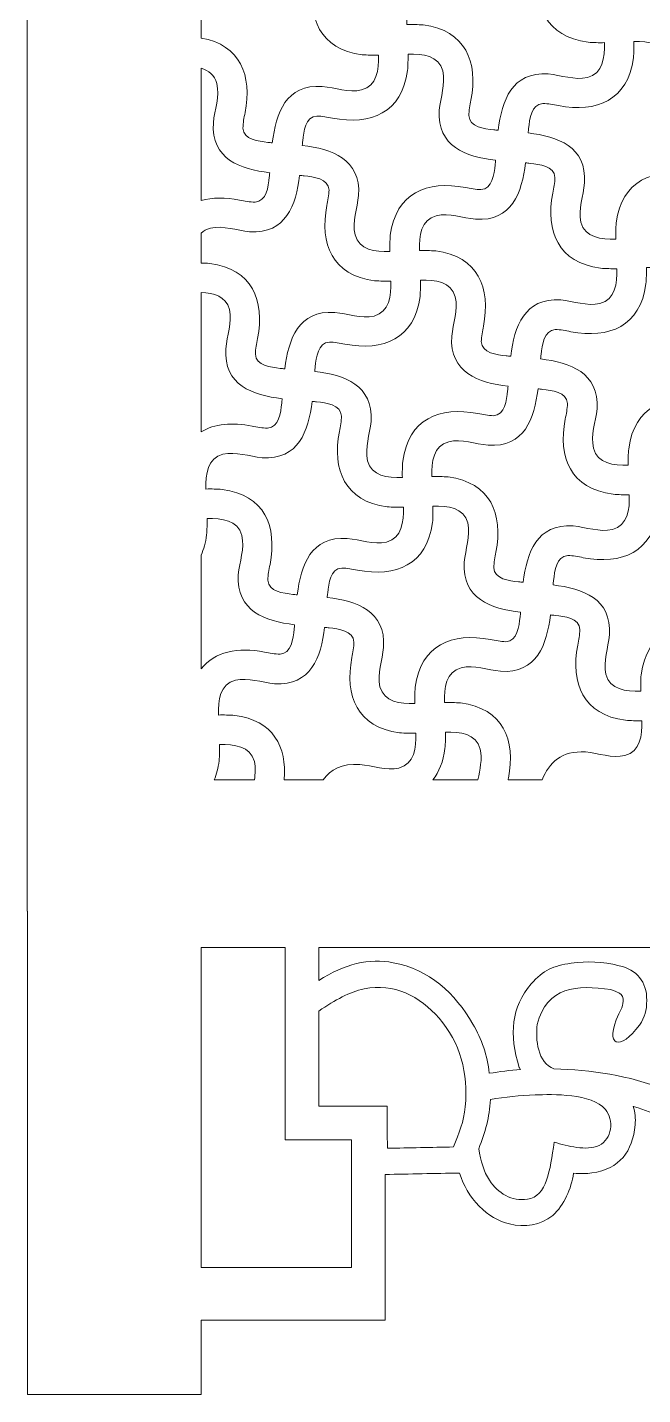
# Model space of a CAD drawing. Header units: centimetres. Extents: x -9.1 to 8.1, y -13.8 to 13.3.
# Drawn here: x 0.66 to 3.72, y -13.77 to -6.99 of the extents above; entities that cross this region are included whole.
import ezdxf

# ---------------------------------------------------------------- set-up
doc = ezdxf.new("R2010")
doc.units = ezdxf.units.CM
doc.header["$MEASUREMENT"] = 0
doc.layers.add('layer 1', color=7, linetype='Continuous')

msp = doc.modelspace()

# ---------------------------------------------------------------- linework, layer by layer
at = {"layer": 'layer 1', "color": 242, "lineweight": 9}
for points, knots in [([(8.05355, 13.32705), (5.59045, 13.32705), (3.12736, 13.32705), (0.66426, 13.32705), (0.66426, 13.32705), (0.66426, 5.09483), (0.66426, -3.13739), (0.66426, -11.36961), (0.66426, -11.36961), (0.66428, -11.36961), (0.6643, -11.36961), (0.66432, -11.36961), (0.66432, -11.36961), (0.66432, -12.16875), (0.66432, -12.96789), (0.66432, -13.76703), (0.66432, -13.76703), (0.95168, -13.76703), (1.23904, -13.76703), (1.5264, -13.76703), (1.5264, -13.76703), (1.5264, -13.64388), (1.5264, -13.52072), (1.5264, -13.39756), (1.5264, -13.39756), (1.83037, -13.39756), (2.13434, -13.39756), (2.4383, -13.39756), (2.4383, -13.39756), (2.4383, -13.15691), (2.4383, -12.91625), (2.4383, -12.67559), (2.4383, -12.67559), (2.56127, -12.67314), (2.68425, -12.67069), (2.80722, -12.66823), (2.80722, -12.66823), (2.82906, -12.7305), (2.85767, -12.78451), (2.90519, -12.83217), (2.90519, -12.83217), (2.95171, -12.87884), (2.99979, -12.90769), (3.05627, -12.92082), (3.05627, -12.92082), (3.13101, -12.9382), (3.20994, -12.93063), (3.26994, -12.87829), (3.26994, -12.87829), (3.328, -12.82762), (3.3615, -12.74648), (3.37354, -12.66908), (3.37354, -12.66908), (3.40789, -12.67255), (3.43711, -12.67175), (3.46467, -12.6678), (3.46467, -12.6678), (3.6022, -12.64812), (3.66716, -12.5611), (3.67877, -12.42988), (3.67877, -12.42988), (3.68161, -12.39772), (3.67935, -12.36598), (3.66914, -12.33803), (3.66914, -12.33803), (3.6713, -12.33857), (3.67346, -12.33911), (3.67562, -12.33965), (3.67562, -12.33965), (3.72415, -12.35643), (3.77268, -12.37321), (3.82121, -12.38999), (3.82121, -12.38999), (3.85033, -12.68736), (4.07996, -12.91889), (4.35894, -12.91889), (4.35894, -12.91889), (4.63791, -12.91889), (4.86755, -12.68736), (4.89667, -12.38999), (4.89667, -12.38999), (4.9452, -12.37321), (4.99373, -12.35643), (5.04226, -12.33965), (5.04226, -12.33965), (5.04442, -12.33911), (5.04658, -12.33857), (5.04874, -12.33803), (5.04874, -12.33803), (5.03852, -12.36598), (5.03626, -12.39772), (5.03911, -12.42988), (5.03911, -12.42988), (5.05072, -12.5611), (5.11567, -12.64812), (5.2532, -12.6678), (5.2532, -12.6678), (5.28076, -12.67175), (5.30998, -12.67255), (5.34433, -12.66908), (5.34433, -12.66908), (5.35637, -12.74648), (5.38987, -12.82762), (5.44794, -12.87829), (5.44794, -12.87829), (5.50794, -12.93063), (5.58687, -12.9382), (5.6616, -12.92082), (5.6616, -12.92082), (5.71808, -12.90769), (5.76616, -12.87884), (5.81269, -12.83217), (5.81269, -12.83217), (5.8602, -12.78451), (5.88881, -12.7305), (5.91065, -12.66823), (5.91065, -12.66823), (6.03363, -12.67069), (6.1566, -12.67314), (6.27958, -12.67559), (6.27958, -12.67559), (6.27958, -12.91625), (6.27958, -13.15691), (6.27958, -13.39756), (6.27958, -13.39756), (6.58354, -13.39756), (6.8875, -13.39756), (7.19147, -13.39756), (7.19147, -13.39756), (7.19147, -13.52072), (7.19147, -13.64388), (7.19147, -13.76703), (7.19147, -13.76703), (7.47883, -13.76703), (7.76619, -13.76703), (8.05355, -13.76703), (8.05355, -13.76703), (8.05355, -12.96789), (8.05355, -12.16875), (8.05355, -11.36961), (8.05355, -11.36961), (8.05355, -3.13739), (8.05355, 5.09483), (8.05355, 13.32705)], [0, 0, 0, 0, 0.027027, 0.027027, 0.027027, 0.027027, 0.0540541, 0.0540541, 0.0540541, 0.0540541, 0.0810811, 0.0810811, 0.0810811, 0.0810811, 0.1081081, 0.1081081, 0.1081081, 0.1081081, 0.1351351, 0.1351351, 0.1351351, 0.1351351, 0.1621622, 0.1621622, 0.1621622, 0.1621622, 0.1891892, 0.1891892, 0.1891892, 0.1891892, 0.2162162, 0.2162162, 0.2162162, 0.2162162, 0.2432432, 0.2432432, 0.2432432, 0.2432432, 0.2702703, 0.2702703, 0.2702703, 0.2702703, 0.2972973, 0.2972973, 0.2972973, 0.2972973, 0.3243243, 0.3243243, 0.3243243, 0.3243243, 0.3513514, 0.3513514, 0.3513514, 0.3513514, 0.3783784, 0.3783784, 0.3783784, 0.3783784, 0.4054054, 0.4054054, 0.4054054, 0.4054054, 0.4324324, 0.4324324, 0.4324324, 0.4324324, 0.4594595, 0.4594595, 0.4594595, 0.4594595, 0.4864865, 0.4864865, 0.4864865, 0.4864865, 0.5135135, 0.5135135, 0.5135135, 0.5135135, 0.5405405, 0.5405405, 0.5405405, 0.5405405, 0.5675676, 0.5675676, 0.5675676, 0.5675676, 0.5945946, 0.5945946, 0.5945946, 0.5945946, 0.6216216, 0.6216216, 0.6216216, 0.6216216, 0.6486486, 0.6486486, 0.6486486, 0.6486486, 0.6756757, 0.6756757, 0.6756757, 0.6756757, 0.7027027, 0.7027027, 0.7027027, 0.7027027, 0.7297297, 0.7297297, 0.7297297, 0.7297297, 0.7567568, 0.7567568, 0.7567568, 0.7567568, 0.7837838, 0.7837838, 0.7837838, 0.7837838, 0.8108108, 0.8108108, 0.8108108, 0.8108108, 0.8378378, 0.8378378, 0.8378378, 0.8378378, 0.8648649, 0.8648649, 0.8648649, 0.8648649, 0.8918919, 0.8918919, 0.8918919, 0.8918919, 0.9189189, 0.9189189, 0.9189189, 0.9189189, 0.9459459, 0.9459459, 0.9459459, 0.9459459, 1, 1, 1, 1]), ([(3.66734, -6.91286), (3.66565, -6.83998), (3.67458, -6.76037), (3.75119, -6.74008), (3.75119, -6.74008), (3.81569, -6.72594), (3.88162, -6.75148), (3.94581, -6.75793), (3.94581, -6.75793), (4.12715, -6.7688), (4.17555, -6.62568), (4.19382, -6.47838), (4.19382, -6.47838), (4.20141, -6.47907), (4.20891, -6.47982), (4.2163, -6.48063), (4.2163, -6.48063), (4.26202, -6.48597), (4.33689, -6.49375), (4.33957, -6.55105), (4.33957, -6.55105), (4.33928, -6.5771), (4.33394, -6.60257), (4.32899, -6.62805), (4.32899, -6.62805), (4.29237, -6.81809), (4.35556, -6.97328), (4.56574, -7.00067), (4.56574, -7.00067), (4.59284, -7.00301), (4.61974, -7.0033), (4.6467, -7.00286), (4.6467, -7.00286), (4.6484, -7.07574), (4.63946, -7.15535), (4.56285, -7.17563), (4.56285, -7.17563), (4.49836, -7.18978), (4.43243, -7.16424), (4.36822, -7.15778), (4.36822, -7.15778), (4.18688, -7.14692), (4.1385, -7.29003), (4.12021, -7.43734), (4.12021, -7.43734), (4.11263, -7.43665), (4.10513, -7.4359), (4.09774, -7.43508), (4.09774, -7.43508), (4.05202, -7.42975), (3.97716, -7.42198), (3.97447, -7.36467), (3.97447, -7.36467), (3.97475, -7.33863), (3.9801, -7.31316), (3.98505, -7.28767), (3.98505, -7.28767), (4.02168, -7.09763), (3.95847, -6.94244), (3.7483, -6.91504), (3.7483, -6.91504), (3.7212, -6.9127), (3.69429, -6.91242), (3.66734, -6.91286)], [0, 0, 0, 0, 0.0588235, 0.0588235, 0.0588235, 0.0588235, 0.1176471, 0.1176471, 0.1176471, 0.1176471, 0.1764706, 0.1764706, 0.1764706, 0.1764706, 0.2352941, 0.2352941, 0.2352941, 0.2352941, 0.2941176, 0.2941176, 0.2941176, 0.2941176, 0.3529412, 0.3529412, 0.3529412, 0.3529412, 0.4117647, 0.4117647, 0.4117647, 0.4117647, 0.4705882, 0.4705882, 0.4705882, 0.4705882, 0.5294118, 0.5294118, 0.5294118, 0.5294118, 0.5882353, 0.5882353, 0.5882353, 0.5882353, 0.6470588, 0.6470588, 0.6470588, 0.6470588, 0.7058824, 0.7058824, 0.7058824, 0.7058824, 0.7647059, 0.7647059, 0.7647059, 0.7647059, 0.8235294, 0.8235294, 0.8235294, 0.8235294, 0.8823529, 0.8823529, 0.8823529, 0.8823529, 1, 1, 1, 1]), ([(2.54692, -6.97475), (2.54522, -6.90185), (2.55416, -6.82225), (2.63077, -6.80196), (2.63077, -6.80196), (2.69528, -6.7878), (2.76121, -6.81336), (2.8254, -6.81982), (2.8254, -6.81982), (3.00674, -6.83068), (3.05514, -6.68757), (3.07342, -6.54024), (3.07342, -6.54024), (3.081, -6.54094), (3.0885, -6.54169), (3.09588, -6.54252), (3.09588, -6.54252), (3.1416, -6.54784), (3.21646, -6.55562), (3.21916, -6.61292), (3.21916, -6.61292), (3.21887, -6.63897), (3.21352, -6.66444), (3.20857, -6.68992), (3.20857, -6.68992), (3.17195, -6.87998), (3.23515, -7.03516), (3.44533, -7.06254), (3.44533, -7.06254), (3.47242, -7.06489), (3.49934, -7.06519), (3.52628, -7.06473), (3.52628, -7.06473), (3.52799, -7.13763), (3.51905, -7.21722), (3.44243, -7.23751), (3.44243, -7.23751), (3.37793, -7.25167), (3.312, -7.22613), (3.24781, -7.21966), (3.24781, -7.21966), (3.06647, -7.20879), (3.01808, -7.3519), (2.9998, -7.49923), (2.9998, -7.49923), (2.99221, -7.49853), (2.98471, -7.49778), (2.97732, -7.49695), (2.97732, -7.49695), (2.9316, -7.49163), (2.85674, -7.48385), (2.85404, -7.42655), (2.85404, -7.42655), (2.85435, -7.4005), (2.85968, -7.37503), (2.86463, -7.34955), (2.86463, -7.34955), (2.90126, -7.15951), (2.83806, -7.00431), (2.62787, -6.97693), (2.62787, -6.97693), (2.60078, -6.97459), (2.57388, -6.9743), (2.54692, -6.97475)], [0, 0, 0, 0, 0.0588235, 0.0588235, 0.0588235, 0.0588235, 0.1176471, 0.1176471, 0.1176471, 0.1176471, 0.1764706, 0.1764706, 0.1764706, 0.1764706, 0.2352941, 0.2352941, 0.2352941, 0.2352941, 0.2941176, 0.2941176, 0.2941176, 0.2941176, 0.3529412, 0.3529412, 0.3529412, 0.3529412, 0.4117647, 0.4117647, 0.4117647, 0.4117647, 0.4705882, 0.4705882, 0.4705882, 0.4705882, 0.5294118, 0.5294118, 0.5294118, 0.5294118, 0.5882353, 0.5882353, 0.5882353, 0.5882353, 0.6470588, 0.6470588, 0.6470588, 0.6470588, 0.7058824, 0.7058824, 0.7058824, 0.7058824, 0.7647059, 0.7647059, 0.7647059, 0.7647059, 0.8235294, 0.8235294, 0.8235294, 0.8235294, 0.8823529, 0.8823529, 0.8823529, 0.8823529, 1, 1, 1, 1]), ([(1.52635, -6.86112), (1.52635, -6.9213), (1.52635, -6.98149), (1.52635, -7.04167), (1.52635, -7.04167), (1.72141, -7.07572), (1.77972, -7.22719), (1.74422, -7.41142), (1.74422, -7.41142), (1.73927, -7.4369), (1.73393, -7.46239), (1.73363, -7.48842), (1.73363, -7.48842), (1.73633, -7.54573), (1.81119, -7.5535), (1.85691, -7.55884), (1.85691, -7.55884), (1.86429, -7.55965), (1.87179, -7.5604), (1.87938, -7.5611), (1.87938, -7.5611), (1.89765, -7.41378), (1.94605, -7.27067), (2.12739, -7.28154), (2.12739, -7.28154), (2.19158, -7.28799), (2.25751, -7.31353), (2.32202, -7.29938), (2.32202, -7.29938), (2.39863, -7.2791), (2.40757, -7.1995), (2.40587, -7.12661), (2.40587, -7.12661), (2.37892, -7.12706), (2.35201, -7.12677), (2.32492, -7.12442), (2.32492, -7.12442), (2.11473, -7.09704), (2.05153, -6.94185), (2.08816, -6.7518), (2.08816, -6.7518), (2.09311, -6.72631), (2.09845, -6.70084), (2.09875, -6.6748), (2.09875, -6.6748), (2.09606, -6.61751), (2.0212, -6.60972), (1.97547, -6.60439), (1.97547, -6.60439), (1.96809, -6.60357), (1.96058, -6.60282), (1.953, -6.60213), (1.953, -6.60213), (1.93472, -6.74944), (1.88633, -6.89256), (1.70498, -6.88169), (1.70498, -6.88169), (1.64609, -6.87577), (1.58573, -6.85377), (1.52635, -6.86112)], [0, 0, 0, 0, 0.0625, 0.0625, 0.0625, 0.0625, 0.125, 0.125, 0.125, 0.125, 0.1875, 0.1875, 0.1875, 0.1875, 0.25, 0.25, 0.25, 0.25, 0.3125, 0.3125, 0.3125, 0.3125, 0.375, 0.375, 0.375, 0.375, 0.4375, 0.4375, 0.4375, 0.4375, 0.5, 0.5, 0.5, 0.5, 0.5625, 0.5625, 0.5625, 0.5625, 0.625, 0.625, 0.625, 0.625, 0.6875, 0.6875, 0.6875, 0.6875, 0.75, 0.75, 0.75, 0.75, 0.8125, 0.8125, 0.8125, 0.8125, 0.875, 0.875, 0.875, 0.875, 1, 1, 1, 1]), ([(3.58276, -8.03869), (3.50987, -8.04039), (3.43026, -8.03145), (3.40997, -7.95484), (3.40997, -7.95484), (3.39582, -7.89033), (3.42137, -7.8244), (3.42783, -7.76021), (3.42783, -7.76021), (3.4387, -7.57886), (3.29558, -7.53047), (3.14827, -7.5122), (3.14827, -7.5122), (3.14895, -7.50461), (3.14971, -7.49711), (3.15053, -7.48972), (3.15053, -7.48972), (3.15585, -7.444), (3.16363, -7.36915), (3.22093, -7.36645), (3.22093, -7.36645), (3.24698, -7.36674), (3.27245, -7.37209), (3.29794, -7.37703), (3.29794, -7.37703), (3.48799, -7.41366), (3.64317, -7.35046), (3.67057, -7.14027), (3.67057, -7.14027), (3.67291, -7.11318), (3.6732, -7.08627), (3.67275, -7.05933), (3.67275, -7.05933), (3.74564, -7.05763), (3.82523, -7.06656), (3.84552, -7.14318), (3.84552, -7.14318), (3.85968, -7.20768), (3.83413, -7.27361), (3.82768, -7.3378), (3.82768, -7.3378), (3.81681, -7.51914), (3.95991, -7.56754), (4.10724, -7.58581), (4.10724, -7.58581), (4.10654, -7.5934), (4.10579, -7.6009), (4.10496, -7.60829), (4.10496, -7.60829), (4.09964, -7.65401), (4.09186, -7.72887), (4.03456, -7.73156), (4.03456, -7.73156), (4.00853, -7.73126), (3.98304, -7.72592), (3.95756, -7.72098), (3.95756, -7.72098), (3.76752, -7.68435), (3.61233, -7.74755), (3.58494, -7.95773), (3.58494, -7.95773), (3.5826, -7.98483), (3.58231, -8.01174), (3.58276, -8.03869)], [0, 0, 0, 0, 0.0588235, 0.0588235, 0.0588235, 0.0588235, 0.1176471, 0.1176471, 0.1176471, 0.1176471, 0.1764706, 0.1764706, 0.1764706, 0.1764706, 0.2352941, 0.2352941, 0.2352941, 0.2352941, 0.2941176, 0.2941176, 0.2941176, 0.2941176, 0.3529412, 0.3529412, 0.3529412, 0.3529412, 0.4117647, 0.4117647, 0.4117647, 0.4117647, 0.4705882, 0.4705882, 0.4705882, 0.4705882, 0.5294118, 0.5294118, 0.5294118, 0.5294118, 0.5882353, 0.5882353, 0.5882353, 0.5882353, 0.6470588, 0.6470588, 0.6470588, 0.6470588, 0.7058824, 0.7058824, 0.7058824, 0.7058824, 0.7647059, 0.7647059, 0.7647059, 0.7647059, 0.8235294, 0.8235294, 0.8235294, 0.8235294, 0.8823529, 0.8823529, 0.8823529, 0.8823529, 1, 1, 1, 1]), ([(2.46234, -8.10056), (2.38945, -8.10226), (2.30985, -8.09332), (2.28956, -8.01671), (2.28956, -8.01671), (2.27541, -7.95221), (2.30095, -7.88628), (2.30742, -7.82208), (2.30742, -7.82208), (2.31827, -7.64075), (2.17517, -7.59236), (2.02785, -7.57408), (2.02785, -7.57408), (2.02854, -7.56649), (2.02929, -7.55899), (2.03012, -7.5516), (2.03012, -7.5516), (2.03544, -7.50588), (2.04322, -7.43101), (2.10052, -7.42833), (2.10052, -7.42833), (2.12657, -7.42861), (2.15204, -7.43396), (2.17752, -7.43891), (2.17752, -7.43891), (2.36756, -7.47554), (2.52275, -7.41234), (2.55015, -7.20216), (2.55015, -7.20216), (2.55249, -7.17507), (2.55278, -7.14816), (2.55233, -7.12121), (2.55233, -7.12121), (2.62523, -7.11951), (2.70482, -7.12844), (2.7251, -7.20505), (2.7251, -7.20505), (2.73927, -7.26955), (2.71371, -7.33548), (2.70726, -7.39968), (2.70726, -7.39968), (2.69639, -7.58101), (2.8395, -7.62941), (2.98683, -7.64768), (2.98683, -7.64768), (2.98614, -7.65527), (2.98537, -7.66277), (2.98456, -7.67016), (2.98456, -7.67016), (2.97922, -7.71588), (2.97145, -7.79075), (2.91415, -7.79343), (2.91415, -7.79343), (2.88811, -7.79315), (2.86263, -7.7878), (2.83714, -7.78286), (2.83714, -7.78286), (2.6471, -7.74624), (2.49191, -7.80942), (2.46452, -8.0196), (2.46452, -8.0196), (2.46218, -8.0467), (2.46189, -8.07361), (2.46234, -8.10056)], [0, 0, 0, 0, 0.0588235, 0.0588235, 0.0588235, 0.0588235, 0.1176471, 0.1176471, 0.1176471, 0.1176471, 0.1764706, 0.1764706, 0.1764706, 0.1764706, 0.2352941, 0.2352941, 0.2352941, 0.2352941, 0.2941176, 0.2941176, 0.2941176, 0.2941176, 0.3529412, 0.3529412, 0.3529412, 0.3529412, 0.4117647, 0.4117647, 0.4117647, 0.4117647, 0.4705882, 0.4705882, 0.4705882, 0.4705882, 0.5294118, 0.5294118, 0.5294118, 0.5294118, 0.5882353, 0.5882353, 0.5882353, 0.5882353, 0.6470588, 0.6470588, 0.6470588, 0.6470588, 0.7058824, 0.7058824, 0.7058824, 0.7058824, 0.7647059, 0.7647059, 0.7647059, 0.7647059, 0.8235294, 0.8235294, 0.8235294, 0.8235294, 0.8823529, 0.8823529, 0.8823529, 0.8823529, 1, 1, 1, 1]), ([(1.52635, -7.19186), (1.52635, -7.41026), (1.52635, -7.62865), (1.52635, -7.84704), (1.52635, -7.84704), (1.58207, -7.83131), (1.64705, -7.8313), (1.71673, -7.84473), (1.71673, -7.84473), (1.74221, -7.84967), (1.76768, -7.85502), (1.79374, -7.85532), (1.79374, -7.85532), (1.85103, -7.85261), (1.85882, -7.77777), (1.86414, -7.73204), (1.86414, -7.73204), (1.86496, -7.72466), (1.86571, -7.71716), (1.86641, -7.70956), (1.86641, -7.70956), (1.7191, -7.69129), (1.57599, -7.6429), (1.58684, -7.46156), (1.58684, -7.46156), (1.59329, -7.39736), (1.61884, -7.33144), (1.6047, -7.26692), (1.6047, -7.26692), (1.59333, -7.22401), (1.56334, -7.20232), (1.52635, -7.19186)], [0, 0, 0, 0, 0.1111111, 0.1111111, 0.1111111, 0.1111111, 0.2222222, 0.2222222, 0.2222222, 0.2222222, 0.3333333, 0.3333333, 0.3333333, 0.3333333, 0.4444444, 0.4444444, 0.4444444, 0.4444444, 0.5555556, 0.5555556, 0.5555556, 0.5555556, 0.6666667, 0.6666667, 0.6666667, 0.6666667, 0.7777778, 0.7777778, 0.7777778, 0.7777778, 1, 1, 1, 1]), ([(1.52635, -8.0098), (1.52635, -8.05887), (1.52635, -8.10795), (1.52635, -8.15703), (1.52635, -8.15703), (1.54065, -8.15731), (1.55496, -8.15798), (1.56934, -8.15922), (1.56934, -8.15922), (1.77952, -8.1866), (1.84272, -8.34179), (1.80609, -8.53184), (1.80609, -8.53184), (1.80114, -8.55732), (1.79581, -8.5828), (1.79551, -8.60884), (1.79551, -8.60884), (1.7982, -8.66614), (1.87306, -8.67392), (1.91878, -8.67924), (1.91878, -8.67924), (1.92617, -8.68007), (1.93367, -8.68082), (1.94126, -8.68152), (1.94126, -8.68152), (1.95954, -8.53419), (2.00793, -8.39108), (2.18927, -8.40194), (2.18927, -8.40194), (2.25347, -8.4084), (2.31939, -8.43396), (2.38389, -8.4198), (2.38389, -8.4198), (2.4605, -8.39951), (2.46943, -8.31992), (2.46774, -8.24702), (2.46774, -8.24702), (2.44079, -8.24748), (2.41388, -8.24717), (2.3868, -8.24483), (2.3868, -8.24483), (2.17661, -8.21745), (2.1134, -8.06227), (2.15003, -7.87221), (2.15003, -7.87221), (2.15498, -7.84673), (2.16033, -7.82126), (2.16063, -7.79521), (2.16063, -7.79521), (2.15792, -7.73791), (2.08307, -7.73013), (2.03736, -7.72481), (2.03736, -7.72481), (2.02995, -7.72398), (2.02247, -7.72323), (2.01488, -7.72253), (2.01488, -7.72253), (1.99659, -7.86986), (1.94821, -8.01297), (1.76686, -8.00211), (1.76686, -8.00211), (1.70267, -7.99565), (1.63673, -7.9701), (1.57224, -7.98425), (1.57224, -7.98425), (1.55296, -7.98936), (1.53796, -7.99821), (1.52635, -8.0098)], [0, 0, 0, 0, 0.0555556, 0.0555556, 0.0555556, 0.0555556, 0.1111111, 0.1111111, 0.1111111, 0.1111111, 0.1666667, 0.1666667, 0.1666667, 0.1666667, 0.2222222, 0.2222222, 0.2222222, 0.2222222, 0.2777778, 0.2777778, 0.2777778, 0.2777778, 0.3333333, 0.3333333, 0.3333333, 0.3333333, 0.3888889, 0.3888889, 0.3888889, 0.3888889, 0.4444444, 0.4444444, 0.4444444, 0.4444444, 0.5, 0.5, 0.5, 0.5, 0.5555556, 0.5555556, 0.5555556, 0.5555556, 0.6111111, 0.6111111, 0.6111111, 0.6111111, 0.6666667, 0.6666667, 0.6666667, 0.6666667, 0.7222222, 0.7222222, 0.7222222, 0.7222222, 0.7777778, 0.7777778, 0.7777778, 0.7777778, 0.8333333, 0.8333333, 0.8333333, 0.8333333, 0.8888889, 0.8888889, 0.8888889, 0.8888889, 1, 1, 1, 1]), ([(2.60881, -8.09516), (2.60711, -8.02227), (2.61605, -7.94266), (2.69265, -7.92238), (2.69265, -7.92238), (2.75716, -7.90823), (2.82308, -7.93377), (2.88728, -7.94022), (2.88728, -7.94022), (3.06862, -7.95109), (3.11701, -7.80798), (3.13529, -7.66066), (3.13529, -7.66066), (3.14288, -7.66136), (3.15038, -7.66211), (3.15776, -7.66294), (3.15776, -7.66294), (3.20349, -7.66826), (3.27835, -7.67603), (3.28104, -7.73334), (3.28104, -7.73334), (3.28074, -7.75938), (3.27539, -7.78486), (3.27045, -7.81034), (3.27045, -7.81034), (3.23382, -8.00038), (3.29702, -8.15557), (3.50721, -8.18296), (3.50721, -8.18296), (3.5343, -8.1853), (3.56121, -8.1856), (3.58817, -8.18515), (3.58817, -8.18515), (3.58986, -8.25804), (3.58092, -8.33764), (3.50431, -8.35792), (3.50431, -8.35792), (3.4398, -8.37207), (3.37387, -8.34653), (3.30968, -8.34007), (3.30968, -8.34007), (3.12834, -8.32921), (3.07996, -8.47232), (3.06167, -8.61964), (3.06167, -8.61964), (3.05408, -8.61894), (3.04658, -8.61819), (3.0392, -8.61737), (3.0392, -8.61737), (2.99348, -8.61204), (2.91862, -8.60427), (2.91592, -8.54696), (2.91592, -8.54696), (2.91622, -8.52092), (2.92156, -8.49545), (2.9265, -8.46996), (2.9265, -8.46996), (2.96313, -8.27992), (2.89993, -8.12473), (2.68975, -8.09734), (2.68975, -8.09734), (2.66266, -8.09499), (2.63576, -8.0947), (2.60881, -8.09516)], [0, 0, 0, 0, 0.0588235, 0.0588235, 0.0588235, 0.0588235, 0.1176471, 0.1176471, 0.1176471, 0.1176471, 0.1764706, 0.1764706, 0.1764706, 0.1764706, 0.2352941, 0.2352941, 0.2352941, 0.2352941, 0.2941176, 0.2941176, 0.2941176, 0.2941176, 0.3529412, 0.3529412, 0.3529412, 0.3529412, 0.4117647, 0.4117647, 0.4117647, 0.4117647, 0.4705882, 0.4705882, 0.4705882, 0.4705882, 0.5294118, 0.5294118, 0.5294118, 0.5294118, 0.5882353, 0.5882353, 0.5882353, 0.5882353, 0.6470588, 0.6470588, 0.6470588, 0.6470588, 0.7058824, 0.7058824, 0.7058824, 0.7058824, 0.7647059, 0.7647059, 0.7647059, 0.7647059, 0.8235294, 0.8235294, 0.8235294, 0.8235294, 0.8823529, 0.8823529, 0.8823529, 0.8823529, 1, 1, 1, 1]), ([(3.73462, -8.17974), (3.80751, -8.17805), (3.88711, -8.18698), (3.90741, -8.26359), (3.90741, -8.26359), (3.92156, -8.3281), (3.89601, -8.39403), (3.88955, -8.45822), (3.88955, -8.45822), (3.87869, -8.63956), (4.0218, -8.68794), (4.16912, -8.70623), (4.16912, -8.70623), (4.16841, -8.71381), (4.16768, -8.72132), (4.16685, -8.7287), (4.16685, -8.7287), (4.16153, -8.77442), (4.15374, -8.84928), (4.09645, -8.85198), (4.09645, -8.85198), (4.07039, -8.85167), (4.04492, -8.84634), (4.01945, -8.84139), (4.01945, -8.84139), (3.82939, -8.80477), (3.6742, -8.86797), (3.64681, -9.07814), (3.64681, -9.07814), (3.64447, -9.10523), (3.64418, -9.13214), (3.64463, -9.1591), (3.64463, -9.1591), (3.57175, -9.16079), (3.49213, -9.15185), (3.47185, -9.07524), (3.47185, -9.07524), (3.4577, -9.01075), (3.48324, -8.94482), (3.48971, -8.88063), (3.48971, -8.88063), (3.50056, -8.69928), (3.35746, -8.6509), (3.21014, -8.63262), (3.21014, -8.63262), (3.21083, -8.62503), (3.21158, -8.61753), (3.21241, -8.61014), (3.21241, -8.61014), (3.21773, -8.56442), (3.22551, -8.48955), (3.28281, -8.48686), (3.28281, -8.48686), (3.30886, -8.48716), (3.33433, -8.4925), (3.35981, -8.49745), (3.35981, -8.49745), (3.54986, -8.53408), (3.70504, -8.47088), (3.73244, -8.26069), (3.73244, -8.26069), (3.73478, -8.2336), (3.73507, -8.2067), (3.73462, -8.17974)], [0, 0, 0, 0, 0.0588235, 0.0588235, 0.0588235, 0.0588235, 0.1176471, 0.1176471, 0.1176471, 0.1176471, 0.1764706, 0.1764706, 0.1764706, 0.1764706, 0.2352941, 0.2352941, 0.2352941, 0.2352941, 0.2941176, 0.2941176, 0.2941176, 0.2941176, 0.3529412, 0.3529412, 0.3529412, 0.3529412, 0.4117647, 0.4117647, 0.4117647, 0.4117647, 0.4705882, 0.4705882, 0.4705882, 0.4705882, 0.5294118, 0.5294118, 0.5294118, 0.5294118, 0.5882353, 0.5882353, 0.5882353, 0.5882353, 0.6470588, 0.6470588, 0.6470588, 0.6470588, 0.7058824, 0.7058824, 0.7058824, 0.7058824, 0.7647059, 0.7647059, 0.7647059, 0.7647059, 0.8235294, 0.8235294, 0.8235294, 0.8235294, 0.8823529, 0.8823529, 0.8823529, 0.8823529, 1, 1, 1, 1]), ([(2.52423, -9.22098), (2.45132, -9.22268), (2.37172, -9.21374), (2.35145, -9.13713), (2.35145, -9.13713), (2.33728, -9.07262), (2.36283, -9.0067), (2.36929, -8.9425), (2.36929, -8.9425), (2.38015, -8.76115), (2.23704, -8.71277), (2.08972, -8.69449), (2.08972, -8.69449), (2.09041, -8.6869), (2.09118, -8.6794), (2.09199, -8.67201), (2.09199, -8.67201), (2.09731, -8.62629), (2.10509, -8.55143), (2.16241, -8.54874), (2.16241, -8.54874), (2.18844, -8.54903), (2.21391, -8.55438), (2.23941, -8.55932), (2.23941, -8.55932), (2.42944, -8.59595), (2.58463, -8.53275), (2.61203, -8.32257), (2.61203, -8.32257), (2.61437, -8.29547), (2.61466, -8.26858), (2.61421, -8.24161), (2.61421, -8.24161), (2.6871, -8.23992), (2.76669, -8.24885), (2.78699, -8.32547), (2.78699, -8.32547), (2.80114, -8.38997), (2.77558, -8.4559), (2.76913, -8.52009), (2.76913, -8.52009), (2.75826, -8.70143), (2.90138, -8.74983), (3.0487, -8.7681), (3.0487, -8.7681), (3.048, -8.77569), (3.04726, -8.78319), (3.04643, -8.79058), (3.04643, -8.79058), (3.04111, -8.8363), (3.03332, -8.91117), (2.97603, -8.91385), (2.97603, -8.91385), (2.94997, -8.91355), (2.9245, -8.90821), (2.89903, -8.90327), (2.89903, -8.90327), (2.70898, -8.86664), (2.55378, -8.92984), (2.5264, -9.14002), (2.5264, -9.14002), (2.52406, -9.1671), (2.52377, -9.19402), (2.52423, -9.22098)], [0, 0, 0, 0, 0.0588235, 0.0588235, 0.0588235, 0.0588235, 0.1176471, 0.1176471, 0.1176471, 0.1176471, 0.1764706, 0.1764706, 0.1764706, 0.1764706, 0.2352941, 0.2352941, 0.2352941, 0.2352941, 0.2941176, 0.2941176, 0.2941176, 0.2941176, 0.3529412, 0.3529412, 0.3529412, 0.3529412, 0.4117647, 0.4117647, 0.4117647, 0.4117647, 0.4705882, 0.4705882, 0.4705882, 0.4705882, 0.5294118, 0.5294118, 0.5294118, 0.5294118, 0.5882353, 0.5882353, 0.5882353, 0.5882353, 0.6470588, 0.6470588, 0.6470588, 0.6470588, 0.7058824, 0.7058824, 0.7058824, 0.7058824, 0.7647059, 0.7647059, 0.7647059, 0.7647059, 0.8235294, 0.8235294, 0.8235294, 0.8235294, 0.8823529, 0.8823529, 0.8823529, 0.8823529, 1, 1, 1, 1]), ([(1.52635, -8.30363), (1.52635, -8.53372), (1.52635, -8.76379), (1.52635, -8.99388), (1.52635, -8.99388), (1.59293, -8.95383), (1.68118, -8.94637), (1.77861, -8.96515), (1.77861, -8.96515), (1.80409, -8.97009), (1.82957, -8.97543), (1.85562, -8.97572), (1.85562, -8.97572), (1.91291, -8.97304), (1.9207, -8.89818), (1.92602, -8.85245), (1.92602, -8.85245), (1.92684, -8.84506), (1.92758, -8.83756), (1.92828, -8.82999), (1.92828, -8.82999), (1.78097, -8.8117), (1.63785, -8.76332), (1.64872, -8.58196), (1.64872, -8.58196), (1.65518, -8.51777), (1.68073, -8.45184), (1.66658, -8.38734), (1.66658, -8.38734), (1.64928, -8.32206), (1.58892, -8.30592), (1.52635, -8.30363)], [0, 0, 0, 0, 0.1111111, 0.1111111, 0.1111111, 0.1111111, 0.2222222, 0.2222222, 0.2222222, 0.2222222, 0.3333333, 0.3333333, 0.3333333, 0.3333333, 0.4444444, 0.4444444, 0.4444444, 0.4444444, 0.5555556, 0.5555556, 0.5555556, 0.5555556, 0.6666667, 0.6666667, 0.6666667, 0.6666667, 0.7777778, 0.7777778, 0.7777778, 0.7777778, 1, 1, 1, 1]), ([(3.65004, -9.30555), (3.65173, -9.37845), (3.64279, -9.45805), (3.56619, -9.47834), (3.56619, -9.47834), (3.50169, -9.49249), (3.43576, -9.46694), (3.37156, -9.46048), (3.37156, -9.46048), (3.19022, -9.44963), (3.14183, -9.59273), (3.12355, -9.74005), (3.12355, -9.74005), (3.11597, -9.73936), (3.10847, -9.73861), (3.10108, -9.73778), (3.10108, -9.73778), (3.05535, -9.73246), (2.98049, -9.72468), (2.9778, -9.66738), (2.9778, -9.66738), (2.9781, -9.64133), (2.98343, -9.61586), (2.98838, -9.59038), (2.98838, -9.59038), (3.02501, -9.40032), (2.96182, -9.24515), (2.75163, -9.21775), (2.75163, -9.21775), (2.72454, -9.2154), (2.69763, -9.21512), (2.67068, -9.21557), (2.67068, -9.21557), (2.66898, -9.14267), (2.67792, -9.06308), (2.75453, -9.04278), (2.75453, -9.04278), (2.81902, -9.02864), (2.88496, -9.05419), (2.94915, -9.06064), (2.94915, -9.06064), (3.1305, -9.07151), (3.1789, -8.92839), (3.19717, -8.78109), (3.19717, -8.78109), (3.20476, -8.78177), (3.21226, -8.78253), (3.21964, -8.78335), (3.21964, -8.78335), (3.26536, -8.78867), (3.34022, -8.79645), (3.34292, -8.85375), (3.34292, -8.85375), (3.34262, -8.87979), (3.33727, -8.90527), (3.33232, -8.93075), (3.33232, -8.93075), (3.29569, -9.1208), (3.3589, -9.27599), (3.56909, -9.30337), (3.56909, -9.30337), (3.59617, -9.30572), (3.62308, -9.306), (3.65004, -9.30555)], [0, 0, 0, 0, 0.0588235, 0.0588235, 0.0588235, 0.0588235, 0.1176471, 0.1176471, 0.1176471, 0.1176471, 0.1764706, 0.1764706, 0.1764706, 0.1764706, 0.2352941, 0.2352941, 0.2352941, 0.2352941, 0.2941176, 0.2941176, 0.2941176, 0.2941176, 0.3529412, 0.3529412, 0.3529412, 0.3529412, 0.4117647, 0.4117647, 0.4117647, 0.4117647, 0.4705882, 0.4705882, 0.4705882, 0.4705882, 0.5294118, 0.5294118, 0.5294118, 0.5294118, 0.5882353, 0.5882353, 0.5882353, 0.5882353, 0.6470588, 0.6470588, 0.6470588, 0.6470588, 0.7058824, 0.7058824, 0.7058824, 0.7058824, 0.7647059, 0.7647059, 0.7647059, 0.7647059, 0.8235294, 0.8235294, 0.8235294, 0.8235294, 0.8823529, 0.8823529, 0.8823529, 0.8823529, 1, 1, 1, 1]), ([(2.52963, -9.36743), (2.53133, -9.44032), (2.52238, -9.51993), (2.44578, -9.54021), (2.44578, -9.54021), (2.38127, -9.55438), (2.31534, -9.52882), (2.25114, -9.52236), (2.25114, -9.52236), (2.0698, -9.5115), (2.02141, -9.65461), (2.00313, -9.80193), (2.00313, -9.80193), (1.99556, -9.80123), (1.98805, -9.80048), (1.98067, -9.79966), (1.98067, -9.79966), (1.93493, -9.79433), (1.86007, -9.78656), (1.85738, -9.72925), (1.85738, -9.72925), (1.85768, -9.70321), (1.86302, -9.67774), (1.86796, -9.65225), (1.86796, -9.65225), (1.90459, -9.4622), (1.8414, -9.30702), (1.63121, -9.27963), (1.63121, -9.27963), (1.60413, -9.27729), (1.57721, -9.27699), (1.55027, -9.27745), (1.55027, -9.27745), (1.54856, -9.20456), (1.5575, -9.12495), (1.6341, -9.10467), (1.6341, -9.10467), (1.69862, -9.09052), (1.76454, -9.11606), (1.82874, -9.12252), (1.82874, -9.12252), (2.01008, -9.13338), (2.05847, -8.99027), (2.07675, -8.84295), (2.07675, -8.84295), (2.08433, -8.84365), (2.09184, -8.8444), (2.09923, -8.84523), (2.09923, -8.84523), (2.14495, -8.85055), (2.21981, -8.85832), (2.2225, -8.91563), (2.2225, -8.91563), (2.2222, -8.94167), (2.21687, -8.96714), (2.21192, -8.99263), (2.21192, -8.99263), (2.17529, -9.18268), (2.23848, -9.33786), (2.44867, -9.36525), (2.44867, -9.36525), (2.47576, -9.36759), (2.50267, -9.36789), (2.52963, -9.36743)], [0, 0, 0, 0, 0.0588235, 0.0588235, 0.0588235, 0.0588235, 0.1176471, 0.1176471, 0.1176471, 0.1176471, 0.1764706, 0.1764706, 0.1764706, 0.1764706, 0.2352941, 0.2352941, 0.2352941, 0.2352941, 0.2941176, 0.2941176, 0.2941176, 0.2941176, 0.3529412, 0.3529412, 0.3529412, 0.3529412, 0.4117647, 0.4117647, 0.4117647, 0.4117647, 0.4705882, 0.4705882, 0.4705882, 0.4705882, 0.5294118, 0.5294118, 0.5294118, 0.5294118, 0.5882353, 0.5882353, 0.5882353, 0.5882353, 0.6470588, 0.6470588, 0.6470588, 0.6470588, 0.7058824, 0.7058824, 0.7058824, 0.7058824, 0.7647059, 0.7647059, 0.7647059, 0.7647059, 0.8235294, 0.8235294, 0.8235294, 0.8235294, 0.8823529, 0.8823529, 0.8823529, 0.8823529, 1, 1, 1, 1]), ([(4.23099, -9.82664), (4.2303, -9.83423), (4.22955, -9.84173), (4.22872, -9.84911), (4.22872, -9.84911), (4.2234, -9.89484), (4.21561, -9.9697), (4.15832, -9.97239), (4.15832, -9.97239), (4.13227, -9.97209), (4.1068, -9.96676), (4.08132, -9.96181), (4.08132, -9.96181), (3.89127, -9.92518), (3.73607, -9.98838), (3.70869, -10.19856), (3.70869, -10.19856), (3.70635, -10.22566), (3.70606, -10.25256), (3.70652, -10.27951), (3.70652, -10.27951), (3.63363, -10.28121), (3.55401, -10.27227), (3.53373, -10.19566), (3.53373, -10.19566), (3.51957, -10.13116), (3.54512, -10.06523), (3.55158, -10.00104), (3.55158, -10.00104), (3.56245, -9.81969), (3.41933, -9.7713), (3.27201, -9.75302), (3.27201, -9.75302), (3.27272, -9.74543), (3.27347, -9.73794), (3.27428, -9.73054), (3.27428, -9.73054), (3.27962, -9.68482), (3.28739, -9.60998), (3.34469, -9.60727), (3.34469, -9.60727), (3.37073, -9.60757), (3.39621, -9.61292), (3.4217, -9.61787), (3.4217, -9.61787), (3.61174, -9.65448), (3.76693, -9.59129), (3.79432, -9.3811), (3.79432, -9.3811), (3.79666, -9.35402), (3.79696, -9.32711), (3.79649, -9.30016), (3.79649, -9.30016), (3.86939, -9.29847), (3.94899, -9.30739), (3.96928, -9.38399), (3.96928, -9.38399), (3.98343, -9.44851), (3.95789, -9.51443), (3.95142, -9.57863), (3.95142, -9.57863), (3.94057, -9.75997), (4.08367, -9.80836), (4.23099, -9.82664)], [0, 0, 0, 0, 0.0588235, 0.0588235, 0.0588235, 0.0588235, 0.1176471, 0.1176471, 0.1176471, 0.1176471, 0.1764706, 0.1764706, 0.1764706, 0.1764706, 0.2352941, 0.2352941, 0.2352941, 0.2352941, 0.2941176, 0.2941176, 0.2941176, 0.2941176, 0.3529412, 0.3529412, 0.3529412, 0.3529412, 0.4117647, 0.4117647, 0.4117647, 0.4117647, 0.4705882, 0.4705882, 0.4705882, 0.4705882, 0.5294118, 0.5294118, 0.5294118, 0.5294118, 0.5882353, 0.5882353, 0.5882353, 0.5882353, 0.6470588, 0.6470588, 0.6470588, 0.6470588, 0.7058824, 0.7058824, 0.7058824, 0.7058824, 0.7647059, 0.7647059, 0.7647059, 0.7647059, 0.8235294, 0.8235294, 0.8235294, 0.8235294, 0.8823529, 0.8823529, 0.8823529, 0.8823529, 1, 1, 1, 1]), ([(2.58609, -10.34139), (2.5132, -10.34308), (2.43361, -10.33415), (2.41331, -10.25754), (2.41331, -10.25754), (2.39916, -10.19304), (2.4247, -10.12711), (2.43116, -10.06292), (2.43116, -10.06292), (2.44203, -9.88157), (2.29891, -9.83319), (2.1516, -9.81491), (2.1516, -9.81491), (2.1523, -9.80732), (2.15305, -9.79982), (2.15388, -9.79243), (2.15388, -9.79243), (2.1592, -9.74671), (2.16698, -9.67185), (2.22428, -9.66916), (2.22428, -9.66916), (2.25031, -9.66945), (2.2758, -9.67479), (2.30128, -9.67973), (2.30128, -9.67973), (2.49132, -9.71637), (2.64651, -9.65315), (2.6739, -9.44298), (2.6739, -9.44298), (2.67624, -9.41589), (2.67653, -9.38898), (2.67608, -9.36203), (2.67608, -9.36203), (2.74897, -9.36033), (2.82858, -9.36927), (2.84887, -9.44588), (2.84887, -9.44588), (2.86302, -9.51037), (2.83747, -9.57632), (2.83101, -9.64051), (2.83101, -9.64051), (2.82015, -9.82185), (2.96326, -9.87023), (3.11057, -9.88852), (3.11057, -9.88852), (3.10988, -9.8961), (3.10913, -9.9036), (3.10831, -9.91099), (3.10831, -9.91099), (3.10298, -9.95673), (3.09521, -10.03157), (3.03791, -10.03426), (3.03791, -10.03426), (3.01186, -10.03396), (2.98638, -10.02863), (2.9609, -10.02368), (2.9609, -10.02368), (2.77085, -9.98705), (2.61567, -10.05026), (2.58827, -10.26043), (2.58827, -10.26043), (2.58593, -10.28752), (2.58564, -10.31443), (2.58609, -10.34139)], [0, 0, 0, 0, 0.0588235, 0.0588235, 0.0588235, 0.0588235, 0.1176471, 0.1176471, 0.1176471, 0.1176471, 0.1764706, 0.1764706, 0.1764706, 0.1764706, 0.2352941, 0.2352941, 0.2352941, 0.2352941, 0.2941176, 0.2941176, 0.2941176, 0.2941176, 0.3529412, 0.3529412, 0.3529412, 0.3529412, 0.4117647, 0.4117647, 0.4117647, 0.4117647, 0.4705882, 0.4705882, 0.4705882, 0.4705882, 0.5294118, 0.5294118, 0.5294118, 0.5294118, 0.5882353, 0.5882353, 0.5882353, 0.5882353, 0.6470588, 0.6470588, 0.6470588, 0.6470588, 0.7058824, 0.7058824, 0.7058824, 0.7058824, 0.7647059, 0.7647059, 0.7647059, 0.7647059, 0.8235294, 0.8235294, 0.8235294, 0.8235294, 0.8823529, 0.8823529, 0.8823529, 0.8823529, 1, 1, 1, 1]), ([(1.52635, -9.60534), (1.52635, -9.79329), (1.52635, -9.98126), (1.52635, -10.16922), (1.52635, -10.16922), (1.59361, -10.0828), (1.70865, -10.06015), (1.84048, -10.08557), (1.84048, -10.08557), (1.86597, -10.0905), (1.89144, -10.09585), (1.91749, -10.09614), (1.91749, -10.09614), (1.97479, -10.09346), (1.98257, -10.01859), (1.98789, -9.97287), (1.98789, -9.97287), (1.98872, -9.96548), (1.98947, -9.95798), (1.99016, -9.9504), (1.99016, -9.9504), (1.84284, -9.93212), (1.69974, -9.88372), (1.7106, -9.70238), (1.7106, -9.70238), (1.71705, -9.63819), (1.7426, -9.57226), (1.72845, -9.50776), (1.72845, -9.50776), (1.70816, -9.43114), (1.62856, -9.42221), (1.55566, -9.4239), (1.55566, -9.4239), (1.55613, -9.45087), (1.55583, -9.47778), (1.55348, -9.50486), (1.55348, -9.50486), (1.5485, -9.54314), (1.53925, -9.57653), (1.52635, -9.60534)], [0, 0, 0, 0, 0.0909091, 0.0909091, 0.0909091, 0.0909091, 0.1818182, 0.1818182, 0.1818182, 0.1818182, 0.2727273, 0.2727273, 0.2727273, 0.2727273, 0.3636364, 0.3636364, 0.3636364, 0.3636364, 0.4545455, 0.4545455, 0.4545455, 0.4545455, 0.5454545, 0.5454545, 0.5454545, 0.5454545, 0.6363636, 0.6363636, 0.6363636, 0.6363636, 0.7272727, 0.7272727, 0.7272727, 0.7272727, 0.8181818, 0.8181818, 0.8181818, 0.8181818, 1, 1, 1, 1]), ([(1.9376, -10.71886), (2.00208, -10.71886), (2.06656, -10.71886), (2.13104, -10.71886), (2.13104, -10.71886), (2.16818, -10.66859), (2.22489, -10.6375), (2.31303, -10.64278), (2.31303, -10.64278), (2.37722, -10.64923), (2.44315, -10.67478), (2.50765, -10.66064), (2.50765, -10.66064), (2.58425, -10.64034), (2.59319, -10.56075), (2.5915, -10.48786), (2.5915, -10.48786), (2.56454, -10.48831), (2.53764, -10.48801), (2.51054, -10.48566), (2.51054, -10.48566), (2.30037, -10.45828), (2.23716, -10.30309), (2.27379, -10.11304), (2.27379, -10.11304), (2.27874, -10.08756), (2.28409, -10.06209), (2.28437, -10.03604), (2.28437, -10.03604), (2.28168, -9.97874), (2.20682, -9.97096), (2.1611, -9.96564), (2.1611, -9.96564), (2.15371, -9.96481), (2.14621, -9.96406), (2.13864, -9.96336), (2.13864, -9.96336), (2.12034, -10.11069), (2.07195, -10.2538), (1.89062, -10.24293), (1.89062, -10.24293), (1.82641, -10.23648), (1.76049, -10.21092), (1.69599, -10.22508), (1.69599, -10.22508), (1.61938, -10.24537), (1.61045, -10.32498), (1.61214, -10.39787), (1.61214, -10.39787), (1.6391, -10.39742), (1.666, -10.39769), (1.69309, -10.40005), (1.69309, -10.40005), (1.88304, -10.4248), (1.95294, -10.55394), (1.9376, -10.71886)], [0, 0, 0, 0, 0.0666667, 0.0666667, 0.0666667, 0.0666667, 0.1333333, 0.1333333, 0.1333333, 0.1333333, 0.2, 0.2, 0.2, 0.2, 0.2666667, 0.2666667, 0.2666667, 0.2666667, 0.3333333, 0.3333333, 0.3333333, 0.3333333, 0.4, 0.4, 0.4, 0.4, 0.4666667, 0.4666667, 0.4666667, 0.4666667, 0.5333333, 0.5333333, 0.5333333, 0.5333333, 0.6, 0.6, 0.6, 0.6, 0.6666667, 0.6666667, 0.6666667, 0.6666667, 0.7333333, 0.7333333, 0.7333333, 0.7333333, 0.8, 0.8, 0.8, 0.8, 0.8666667, 0.8666667, 0.8666667, 0.8666667, 1, 1, 1, 1]), ([(3.04869, -10.71886), (3.10514, -10.71886), (3.1616, -10.71886), (3.21805, -10.71886), (3.21805, -10.71886), (3.25136, -10.63426), (3.31313, -10.57369), (3.43344, -10.5809), (3.43344, -10.5809), (3.49763, -10.58736), (3.56356, -10.61291), (3.62807, -10.59876), (3.62807, -10.59876), (3.70468, -10.57847), (3.71362, -10.49886), (3.71192, -10.42597), (3.71192, -10.42597), (3.68497, -10.42642), (3.65806, -10.42613), (3.63096, -10.42379), (3.63096, -10.42379), (3.42078, -10.3964), (3.35758, -10.24121), (3.39421, -10.05117), (3.39421, -10.05117), (3.39916, -10.02569), (3.4045, -10.00022), (3.40479, -9.97416), (3.40479, -9.97416), (3.4021, -9.91687), (3.32724, -9.90908), (3.28152, -9.90375), (3.28152, -9.90375), (3.27413, -9.90293), (3.26663, -9.90219), (3.25904, -9.90149), (3.25904, -9.90149), (3.24077, -10.0488), (3.19237, -10.19192), (3.01103, -10.18105), (3.01103, -10.18105), (2.94683, -10.1746), (2.88091, -10.14905), (2.81641, -10.1632), (2.81641, -10.1632), (2.73979, -10.1835), (2.73085, -10.26309), (2.73256, -10.33598), (2.73256, -10.33598), (2.75952, -10.33553), (2.78642, -10.33582), (2.8135, -10.33816), (2.8135, -10.33816), (3.02369, -10.36556), (3.08689, -10.52075), (3.05026, -10.71078), (3.05026, -10.71078), (3.04974, -10.71347), (3.04921, -10.71617), (3.04869, -10.71886)], [0, 0, 0, 0, 0.0625, 0.0625, 0.0625, 0.0625, 0.125, 0.125, 0.125, 0.125, 0.1875, 0.1875, 0.1875, 0.1875, 0.25, 0.25, 0.25, 0.25, 0.3125, 0.3125, 0.3125, 0.3125, 0.375, 0.375, 0.375, 0.375, 0.4375, 0.4375, 0.4375, 0.4375, 0.5, 0.5, 0.5, 0.5, 0.5625, 0.5625, 0.5625, 0.5625, 0.625, 0.625, 0.625, 0.625, 0.6875, 0.6875, 0.6875, 0.6875, 0.75, 0.75, 0.75, 0.75, 0.8125, 0.8125, 0.8125, 0.8125, 0.875, 0.875, 0.875, 0.875, 1, 1, 1, 1]), ([(2.67547, -10.71886), (2.75005, -10.71886), (2.82462, -10.71886), (2.89921, -10.71886), (2.89921, -10.71886), (2.90857, -10.66813), (2.92182, -10.61678), (2.91074, -10.5663), (2.91074, -10.5663), (2.89045, -10.48968), (2.81085, -10.48074), (2.73797, -10.48243), (2.73797, -10.48243), (2.7384, -10.50939), (2.73812, -10.53631), (2.73577, -10.5634), (2.73577, -10.5634), (2.72721, -10.6291), (2.70617, -10.68044), (2.67547, -10.71886)], [0, 0, 0, 0, 0.1666667, 0.1666667, 0.1666667, 0.1666667, 0.3333333, 0.3333333, 0.3333333, 0.3333333, 0.5, 0.5, 0.5, 0.5, 0.6666667, 0.6666667, 0.6666667, 0.6666667, 1, 1, 1, 1]), ([(1.5912, -10.71886), (1.65755, -10.71886), (1.72388, -10.71886), (1.79021, -10.71886), (1.79021, -10.71886), (1.79489, -10.68853), (1.79691, -10.6582), (1.79032, -10.62817), (1.79032, -10.62817), (1.77002, -10.55156), (1.69043, -10.54263), (1.61755, -10.54433), (1.61755, -10.54433), (1.618, -10.57128), (1.6177, -10.59818), (1.61536, -10.62528), (1.61536, -10.62528), (1.61076, -10.66054), (1.60256, -10.69163), (1.5912, -10.71886)], [0, 0, 0, 0, 0.1666667, 0.1666667, 0.1666667, 0.1666667, 0.3333333, 0.3333333, 0.3333333, 0.3333333, 0.5, 0.5, 0.5, 0.5, 0.6666667, 0.6666667, 0.6666667, 0.6666667, 1, 1, 1, 1]), ([(1.94366, -11.55024), (1.80457, -11.55024), (1.66549, -11.55024), (1.5264, -11.55024), (1.5264, -11.55024), (1.5264, -12.07887), (1.5264, -12.60749), (1.5264, -13.13612), (1.5264, -13.13612), (1.77498, -13.13612), (2.02356, -13.13612), (2.27214, -13.13612), (2.27214, -13.13612), (2.27214, -12.92544), (2.27214, -12.71477), (2.27214, -12.5041), (2.27214, -12.5041), (2.15514, -12.5041), (2.0609, -12.5041), (1.94366, -12.5041), (1.94366, -12.5041), (1.94366, -12.18615), (1.94366, -11.86819), (1.94366, -11.55024)], [0, 0, 0, 0, 0.1428571, 0.1428571, 0.1428571, 0.1428571, 0.2857143, 0.2857143, 0.2857143, 0.2857143, 0.4285714, 0.4285714, 0.4285714, 0.4285714, 0.5714286, 0.5714286, 0.5714286, 0.5714286, 0.7142857, 0.7142857, 0.7142857, 0.7142857, 1, 1, 1, 1]), ([(4.35893, -11.55024), (3.60923, -11.55024), (2.85952, -11.55024), (2.10981, -11.55024), (2.10981, -11.55024), (2.10981, -11.605), (2.10981, -11.65978), (2.10981, -11.71454), (2.10981, -11.71454), (2.23802, -11.63092), (2.3588, -11.60309), (2.47901, -11.62553), (2.47901, -11.62553), (2.65852, -11.65904), (2.78536, -11.77656), (2.87426, -11.93025), (2.87426, -11.93025), (2.91725, -12.00457), (2.94693, -12.08602), (2.95523, -12.17403), (2.95523, -12.17403), (3.00669, -12.16544), (3.05878, -12.15936), (3.11084, -12.15593), (3.11084, -12.15593), (3.10849, -12.1521), (3.10615, -12.14827), (3.10381, -12.14444), (3.10381, -12.14444), (3.05353, -11.98149), (3.06365, -11.84565), (3.16332, -11.73104), (3.16332, -11.73104), (3.22345, -11.66191), (3.27261, -11.64101), (3.3622, -11.62798), (3.3622, -11.62798), (3.43974, -11.61671), (3.51679, -11.62002), (3.59989, -11.6405), (3.59989, -11.6405), (3.68709, -11.66198), (3.73721, -11.71807), (3.73647, -11.8123), (3.73647, -11.8123), (3.7361, -11.86254), (3.72855, -11.89446), (3.69982, -11.93478), (3.69982, -11.93478), (3.60679, -12.06539), (3.52168, -12.04328), (3.59779, -11.87999), (3.59779, -11.87999), (3.61023, -11.85327), (3.62755, -11.82487), (3.61567, -11.79394), (3.61567, -11.79394), (3.60942, -11.77766), (3.59224, -11.77094), (3.55773, -11.75918), (3.55773, -11.75918), (3.39046, -11.73417), (3.24012, -11.74484), (3.1933, -11.93139), (3.1933, -11.93139), (3.18399, -12.00393), (3.19416, -12.124), (3.27635, -12.152), (3.27635, -12.152), (3.46025, -12.15641), (3.65085, -12.18551), (3.8222, -12.25273), (3.8222, -12.25273), (3.85516, -11.95977), (4.08285, -11.73276), (4.35893, -11.73276), (4.35893, -11.73276), (4.63502, -11.73276), (4.86271, -11.95977), (4.89566, -12.25273), (4.89566, -12.25273), (5.06703, -12.18551), (5.25762, -12.15641), (5.44153, -12.152), (5.44153, -12.152), (5.5237, -12.124), (5.53388, -12.00393), (5.52458, -11.93139), (5.52458, -11.93139), (5.47774, -11.74484), (5.32741, -11.73417), (5.16014, -11.75918), (5.16014, -11.75918), (5.12564, -11.77094), (5.10846, -11.77766), (5.10221, -11.79394), (5.10221, -11.79394), (5.09032, -11.82487), (5.10764, -11.85327), (5.12009, -11.87999), (5.12009, -11.87999), (5.1962, -12.04328), (5.1111, -12.06539), (5.01806, -11.93478), (5.01806, -11.93478), (4.98933, -11.89446), (4.98178, -11.86254), (4.98139, -11.8123), (4.98139, -11.8123), (4.98066, -11.71807), (5.03079, -11.66198), (5.11797, -11.6405), (5.11797, -11.6405), (5.20107, -11.62002), (5.27814, -11.61671), (5.35566, -11.62798), (5.35566, -11.62798), (5.44525, -11.64101), (5.49442, -11.66191), (5.55456, -11.73104), (5.55456, -11.73104), (5.65422, -11.84565), (5.66433, -11.98149), (5.61405, -12.14444), (5.61405, -12.14444), (5.61171, -12.14827), (5.60938, -12.1521), (5.60704, -12.15593), (5.60704, -12.15593), (5.6591, -12.15936), (5.7112, -12.16544), (5.76266, -12.17403), (5.76266, -12.17403), (5.77095, -12.08602), (5.80063, -12.00457), (5.84362, -11.93025), (5.84362, -11.93025), (5.93251, -11.77656), (6.05935, -11.65904), (6.23886, -11.62553), (6.23886, -11.62553), (6.35907, -11.60309), (6.47986, -11.63092), (6.60805, -11.71454), (6.60805, -11.71454), (6.60805, -11.65978), (6.60805, -11.605), (6.60805, -11.55024), (6.60805, -11.55024), (5.85835, -11.55024), (5.10864, -11.55024), (4.35893, -11.55024)], [0, 0, 0, 0, 0.025641, 0.025641, 0.025641, 0.025641, 0.0512821, 0.0512821, 0.0512821, 0.0512821, 0.0769231, 0.0769231, 0.0769231, 0.0769231, 0.1025641, 0.1025641, 0.1025641, 0.1025641, 0.1282051, 0.1282051, 0.1282051, 0.1282051, 0.1538462, 0.1538462, 0.1538462, 0.1538462, 0.1794872, 0.1794872, 0.1794872, 0.1794872, 0.2051282, 0.2051282, 0.2051282, 0.2051282, 0.2307692, 0.2307692, 0.2307692, 0.2307692, 0.2564103, 0.2564103, 0.2564103, 0.2564103, 0.2820513, 0.2820513, 0.2820513, 0.2820513, 0.3076923, 0.3076923, 0.3076923, 0.3076923, 0.3333333, 0.3333333, 0.3333333, 0.3333333, 0.3589744, 0.3589744, 0.3589744, 0.3589744, 0.3846154, 0.3846154, 0.3846154, 0.3846154, 0.4102564, 0.4102564, 0.4102564, 0.4102564, 0.4358974, 0.4358974, 0.4358974, 0.4358974, 0.4615385, 0.4615385, 0.4615385, 0.4615385, 0.4871795, 0.4871795, 0.4871795, 0.4871795, 0.5128205, 0.5128205, 0.5128205, 0.5128205, 0.5384615, 0.5384615, 0.5384615, 0.5384615, 0.5641026, 0.5641026, 0.5641026, 0.5641026, 0.5897436, 0.5897436, 0.5897436, 0.5897436, 0.6153846, 0.6153846, 0.6153846, 0.6153846, 0.6410256, 0.6410256, 0.6410256, 0.6410256, 0.6666667, 0.6666667, 0.6666667, 0.6666667, 0.6923077, 0.6923077, 0.6923077, 0.6923077, 0.7179487, 0.7179487, 0.7179487, 0.7179487, 0.7435897, 0.7435897, 0.7435897, 0.7435897, 0.7692308, 0.7692308, 0.7692308, 0.7692308, 0.7948718, 0.7948718, 0.7948718, 0.7948718, 0.8205128, 0.8205128, 0.8205128, 0.8205128, 0.8461538, 0.8461538, 0.8461538, 0.8461538, 0.8717949, 0.8717949, 0.8717949, 0.8717949, 0.8974359, 0.8974359, 0.8974359, 0.8974359, 0.9230769, 0.9230769, 0.9230769, 0.9230769, 0.9487179, 0.9487179, 0.9487179, 0.9487179, 1, 1, 1, 1]), ([(2.44826, -12.33651), (2.33544, -12.33651), (2.22263, -12.33651), (2.10981, -12.33651), (2.10981, -12.33651), (2.10981, -12.17941), (2.10981, -12.02232), (2.10981, -11.86522), (2.10981, -11.86522), (2.19384, -11.81042), (2.26053, -11.77071), (2.33522, -11.75534), (2.33522, -11.75534), (2.4834, -11.72483), (2.6097, -11.79103), (2.70636, -11.90107), (2.70636, -11.90107), (2.80958, -12.0186), (2.85261, -12.17465), (2.83641, -12.33999), (2.83641, -12.33999), (2.82919, -12.41371), (2.80509, -12.47102), (2.77793, -12.53932), (2.77793, -12.53932), (2.66863, -12.5415), (2.55933, -12.54368), (2.45004, -12.54587), (2.45004, -12.54587), (2.44945, -12.47608), (2.44886, -12.40629), (2.44826, -12.33651)], [0, 0, 0, 0, 0.1111111, 0.1111111, 0.1111111, 0.1111111, 0.2222222, 0.2222222, 0.2222222, 0.2222222, 0.3333333, 0.3333333, 0.3333333, 0.3333333, 0.4444444, 0.4444444, 0.4444444, 0.4444444, 0.5555556, 0.5555556, 0.5555556, 0.5555556, 0.6666667, 0.6666667, 0.6666667, 0.6666667, 0.7777778, 0.7777778, 0.7777778, 0.7777778, 1, 1, 1, 1]), ([(3.50006, -12.53106), (3.43466, -12.56125), (3.34551, -12.53334), (3.27757, -12.51605), (3.27757, -12.51605), (3.25595, -12.65604), (3.24155, -12.7831), (3.14512, -12.79817), (3.14512, -12.79817), (3.06572, -12.8106), (2.99836, -12.76816), (2.95655, -12.70456), (2.95655, -12.70456), (2.92709, -12.65975), (2.91382, -12.61024), (2.90341, -12.54785), (2.90341, -12.54785), (2.93597, -12.46601), (2.95601, -12.39206), (2.96088, -12.30385), (2.96088, -12.30385), (3.03386, -12.29144), (3.10838, -12.28335), (3.18272, -12.28107), (3.18272, -12.28107), (3.26936, -12.27841), (3.46352, -12.2726), (3.53142, -12.35297), (3.53142, -12.35297), (3.57506, -12.40463), (3.56514, -12.50103), (3.50006, -12.53106)], [0, 0, 0, 0, 0.1111111, 0.1111111, 0.1111111, 0.1111111, 0.2222222, 0.2222222, 0.2222222, 0.2222222, 0.3333333, 0.3333333, 0.3333333, 0.3333333, 0.4444444, 0.4444444, 0.4444444, 0.4444444, 0.5555556, 0.5555556, 0.5555556, 0.5555556, 0.6666667, 0.6666667, 0.6666667, 0.6666667, 0.7777778, 0.7777778, 0.7777778, 0.7777778, 1, 1, 1, 1])]:
    msp.add_open_spline(points, degree=3, knots=knots, dxfattribs=at)

doc.saveas('drawing.dxf')
